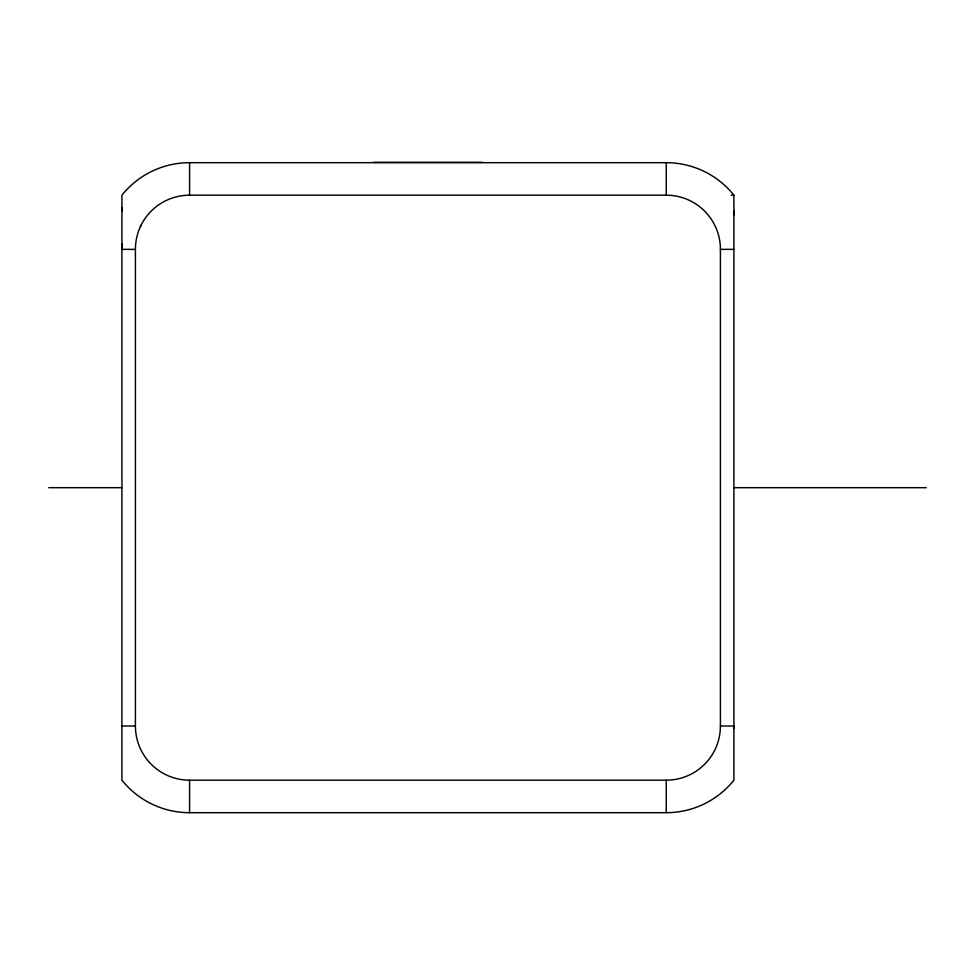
<?xml version="1.0" encoding="UTF-8"?>
<svg xmlns="http://www.w3.org/2000/svg" width="975" height="975" viewBox="0 0 975 975"><rect width="100%" height="100%" fill="white"/><g stroke="black" fill="none" stroke-linecap="round" stroke-linejoin="round"><path stroke-width="1.46" d="M121.924 244.043L121.924 249.356L135.415 249.356A54.161 54.161 0 0 1 189.589 195.183L666.254 195.183A54.161 54.161 0 0 1 720.415 249.356L720.415 726.022A54.161 54.161 0 0 1 666.254 780.183L189.589 780.183A54.161 54.161 0 0 1 135.415 726.022L135.415 249.356M121.924 211.051L121.924 207.48M733.907 728.52L733.907 726.022L720.415 726.022M733.907 214.988L733.907 211.051M733.907 195.451L733.907 195.183A86.665 86.665 0 0 0 666.254 162.679L189.589 162.679A86.665 86.665 0 0 0 121.924 195.183L121.924 780.183A86.665 86.665 0 0 0 189.589 812.687L666.254 812.687A86.665 86.665 0 0 0 733.907 780.183L733.907 195.183L731.201 195.183M140.388 226.675L141.156 225.079M373.766 162.313L482.064 162.313M720.415 249.356L733.907 249.356M48.75 487.683L121.875 487.683M734.297 487.683L926.25 487.683M121.924 726.022L135.415 726.022M666.254 162.679L666.254 195.183M666.254 780.183L666.254 812.687M189.589 162.679L189.589 195.183M189.589 780.183L189.589 812.687"/></g></svg>
